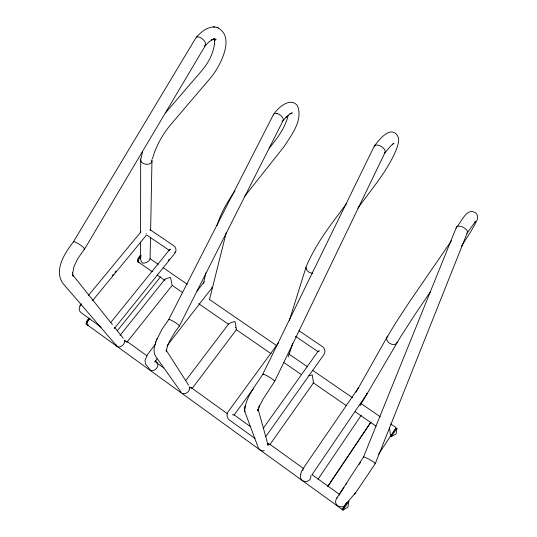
<?xml version="1.0" encoding="UTF-8"?>
<svg xmlns="http://www.w3.org/2000/svg" width="537" height="537" viewBox="0 0 537 537"><rect width="100%" height="100%" fill="white"/><g stroke="black" fill="none" stroke-linecap="round" stroke-linejoin="round"><path stroke-width="0.81" d="M150.501 237.341L150.085 258.975C149.071 261.714 145.681 263.07 142.97 263.258L141.197 261.559L140.54 258.74L140.56 241.999M140.573 232.796L140.681 159.986A5.639 3.813 9.3 0 0 146.413 164.295A5.732 3.88 9.3 0 0 151.964 160.805L150.629 230.688M164.584 280.079L166 278.643L170.491 277.401L172.182 285.395L126.819 342.371M170.216 249.316L169.853 249.383M189.561 386.774C190.628 390.641 186.03 395.004 182.258 393.366M140.54 258.74L140.842 256.995M396.621 428.62L396.93 428.211L396.105 433.903L391.366 436.561M348.291 501.934L348.842 501.162L347.936 507.129L342.915 510.15L343.586 509.049M374.175 146.333L262.761 374.323C255.76 385.445 245.993 396.575 244.697 410.08M245.08 405.844L244.583 409.04L244.899 411.805L257.988 446.999A5.175 5.081 -70.9 0 0 264.204 450.644M214.505 43.752C213.296 53.398 208.618 62.326 202.536 69.797L165.49 112.864M140.862 158.992L142.486 152.125M300.921 474.252C297.76 483.146 311.702 484.26 310.903 475.332M300.653 474.037L301.868 470.768L304.727 466.217L358.515 387.734M203.395 283.489L205.879 272.89M209.45 299.76L226.245 232.588M288.161 115.482C285.134 127.967 277.24 138.499 269.138 148.178M152.407 159.019C155.811 146.171 162.57 134.371 171.055 124.215L211.175 77.18C219.888 66.481 236.253 36.268 217.062 27.535M156.025 341.465C154.186 346.251 152.776 352.265 155.945 356.83L181.17 392.238M217.002 225.668C220.532 213.874 226.654 203.02 233.642 192.944M289.383 320.421L306.03 267.191M348.842 501.162L342.915 510.15M288.201 356.883L292.739 343.385M156.804 339.491L162.221 328.919L168.732 319.502L273.648 114.173M155.616 342.512L157.153 338.585M342.176 509.432L87.034 324.663M169.934 249.792L170.209 249.222M318.642 351.634L319.3 350.742L318.797 350.715M385.089 152.421L274.669 381.357L263.224 398.884L258.868 407.234L259.472 405.938L257.82 410.912L258.069 409.214L258.109 410.08M345.989 503.411L344.573 505.901M461.491 246.087C466.781 237.817 472.385 229.682 476.735 220.861C478.125 218.485 477.89 215.176 475.963 213.149C466.754 206.356 461.29 222.748 456.403 227.285L363.522 456.953L336.665 498.356C331.826 505.941 344.472 510.862 346.821 502.478M174.706 252.417L174.988 251.88M356.004 392.171L387.204 336.887L396.031 322.368L409.254 302.21L451.436 240.764M396.93 428.211L391.225 436.803M359.998 405.818L400.005 337.793L414.497 315.226L430.58 291.531M390.587 423.854L396.118 427.653L395.662 428.392M205.611 45.128L84.665 248.906L77.865 258.418L73.938 266.714L72.529 274.078L72.522 272.756L73.126 276.186L72.663 274.796L112.347 324.596M302.935 470.372L303.251 469.855M342.438 508.989L342.096 509.553L342.344 509.197M395.172 429.144L395.662 428.385M312.145 474.533L367.14 393.614M394.554 430.097L395.185 429.13M378.652 454.107L390.54 436.084L389.567 428.157M393.843 431.171L394.574 430.063M393.097 432.298L393.876 431.124M339.357 494.329L343.989 487.354M345.841 484.562L346.768 483.172M359.28 464.344L360.669 462.25M392.359 433.406L393.138 432.238M343.821 507.022L344.62 505.82M327.912 486.18L370.973 422.001M327.839 486.368L370.839 422.277M391.688 434.413L392.413 433.332M343.163 508.009L343.881 506.935M391.124 435.252L391.748 434.326M318.005 479.279L361.226 415.276M342.633 508.794L343.23 507.908M390.708 435.856L391.191 435.145M342.264 509.324L342.707 508.68M269.863 444.649L313.467 382.868L312.286 374.974L308.809 375.712M265.674 436.729L323.986 354.48C325.758 352.017 324.932 348.305 322.462 346.627L299.008 330.752M390.782 435.749L390.419 436.245M263.513 427.922L317.944 351.513M80.563 305.996L80.899 305.54M234.105 192.313L235.025 191.044M234.078 415.094L253.263 388.741M278.502 342.828L228.138 411.704C226.299 414.202 226.735 418.101 229.306 419.941L255.028 438.501M357.884 208.215C371.497 189.091 387.627 171.122 396.501 149.078C397.789 144.842 400.24 139.64 397.427 135.485C390.292 125.188 378.833 140.11 374.678 145.621M346.808 203.308L330.94 224.587C321.421 237.562 312.803 251.316 306.399 266.11A5.947 4.397 21.2 0 0 306.05 268.372M156.911 358.79L154.904 362.2L155.139 360.992M185.789 380.471L228.816 323.704L231.729 322.354L235.072 321.603L236.508 329.57L192.179 388.452L191.85 387.936L189.756 387.788M244.697 196.28L283.898 146.796C291.383 135.25 303.452 119.973 297.391 105.614C290.295 96.808 278.643 107.286 274.132 113.616M167.255 345.466L211.477 288.517M344.472 505.713L355.977 492.295L375.289 463.606L467.344 232.655L475.654 221.291L474.46 222.419M155.609 344.009L147.668 354.279L145.03 360.226L145.48 363.972L150.709 370.517M196.945 291.141L203.657 282.549M120.006 335.437L164.617 279.636M117.194 330.92L160.603 276.797M168.128 260.646L169.175 259.351M114.314 328.577L174.908 253.222C176.754 250.974 176.17 247.315 173.753 245.718L149.951 229.614M110.635 322.656L169.343 249.967M112.28 275.669L113.341 274.367M114.945 272.427L116.012 271.131M92.458 300.754L146.379 235.213M81.483 303.814C78.818 306.016 78.14 310.561 81.147 312.762L101.211 327.234M88.383 295.464L140.922 231.883M354.46 494.094L355.561 492.825M336.665 498.356L337.565 497.329M205.121 45.726L208.886 41.98L212.665 39.416L211.612 39.933L214.847 38.886L213.545 39.053L216.096 39.436L214.74 39.181M196.367 37.207C201.744 31.274 209.826 24.581 218.425 27.783M392.675 144.131L393.95 143.251L391.392 145.212L384.573 153.119A6.256 3.316 31.9 0 0 381.619 146.682A6.256 3.316 31.9 0 0 374.188 146.333M313.467 382.868L313.259 382.472M291.081 113.428L292.256 112.817L289.403 114.347L286.073 117.214L286.691 116.522L283.167 120.476L179.392 325.952L174.76 332.369L169.544 341.257L167.208 346.573L167.598 345.519L166.275 351.305L166.322 349.876L166.43 351.138M267.916 444.616L268.493 444.435M289.792 113.669L291.786 113.569M267.681 443.77L268.305 443.743M258.122 409.16L267.849 444.3L270.057 444.435M268.621 443.824L269.245 443.904M124.483 340.612L125.175 340.659M124.524 341.042L127.235 341.592L146.89 355.749M190.662 387.432L191.716 387.768M213.276 26.85L214.599 27.092M147.138 235.307L169.598 250.564M295.35 336.256L318.079 351.701M150.038 258.7L158.334 264.392M163.174 267.715L187.366 284.328M209.484 299.512L276.535 345.546M288.973 354.091L307.641 366.905M312.474 370.228L352.567 397.756M360.864 403.448L380.216 416.739M152.414 271.749L138.613 262.217A4.699 1.712 -54.6 0 1 138.512 259.68A4.699 1.712 -54.6 0 1 141.124 255.766M157.247 275.085L164.839 280.327M172.431 285.563L182.781 292.712M198.65 303.673L228.326 324.16M235.918 329.403L271.111 353.702M283.529 362.274L301.472 374.665M313.205 382.767L346.331 405.636M355.299 411.832L376.001 426.123M233.186 415.034L232.642 414.739L233.139 414.551M234.172 414.92L250.329 426.532M157.086 363.086L163.879 367.979M191.736 388.036L227.748 413.967M269.876 444.3L303.855 468.767M312.01 474.634L339.189 494.208M204.322 46.028A6.122 2.987 41.2 0 0 203.214 39.651A6.122 2.987 41.2 0 0 195.898 37.832L73.482 241.724C65.078 252.726 53.707 269.587 62.748 283.2L116.959 346.197L118.811 347.137C122.067 346.795 125.376 343.505 124.685 340.096M156.697 362.556C160.375 365.818 154.522 372.302 150.528 370.382M214.109 39.1L215.303 40.228L214.31 39.275M114.421 327.187L123.235 338.196M116.959 346.197L115.71 344.378M155.663 360.763L157.375 363.113M166.121 350.084L188.621 385.23M235.468 327.456L235.615 327.798M213.887 38.825L214.659 41.074L214.384 39.852L214.511 44.027M339.465 494.483L339.666 495.141M244.778 410.745L244.899 411.805M127.235 341.592L127.262 341.955M87.356 324.382A4.961 1.812 -52.2 0 1 86.222 322.583A4.961 1.812 -52.2 0 1 89.095 318.038M88.048 324.878A4.961 1.806 -52.2 0 1 86.913 323.086A4.961 1.806 -52.2 0 1 89.793 318.542M88.048 324.818A4.893 1.779 -52.2 0 1 86.934 323.052A4.893 1.779 -52.2 0 1 89.766 318.569M139.217 258.673A4.101 1.497 -54.6 0 1 139.761 257.767A4.054 1.477 -54.6 0 0 139.284 258.626M138.365 261.881A4.766 1.739 -54.6 0 1 137.573 259.747A4.766 1.739 -54.6 0 1 140.385 255.303M139.049 262.358A4.766 1.739 -54.6 0 1 138.257 260.223A4.766 1.739 -54.6 0 1 141.077 255.773M146.165 234.219A3.148 1.188 -55.3 0 1 146.218 233.689M73.656 242.133A6.659 0.953 33.3 0 1 79.899 244.711A6.659 0.953 33.3 0 1 83.846 248.946M151.662 159.851A5.639 3.813 9.3 0 1 151.884 160.872M140.573 159.919A5.732 3.88 9.3 0 1 140.754 158.925M204.188 282.214A4.92 0.98 37.7 0 1 204.429 281.764M211.726 287.04A4.92 0.98 37.7 0 1 211.726 287.973M168.853 319.824A6.222 0.826 31.4 0 1 174.384 321.952A6.222 0.826 31.4 0 1 179.116 326.033M281.891 121.315A5.665 2.799 35.7 0 0 283.18 118.791A5.739 2.833 35.7 0 0 277.112 113.529M273.581 115.019A5.665 2.799 35.7 0 1 277.199 113.602M267.849 444.3A5.175 5.081 -70.9 0 1 268.017 445.636M262.942 374.705A6.914 0.926 31 0 1 268.876 376.846A6.914 0.926 31 0 1 274.407 381.478M312.547 273.212A5.853 4.323 21.2 0 1 306.05 268.372M363.636 457.235A6.746 0.718 29.4 0 1 369.818 459.685A6.746 0.718 29.4 0 1 374.96 463.632M467.499 231.877A6.048 2.947 26.3 0 1 466.828 233.259M467.492 231.87A6.129 2.987 26.3 0 0 461.659 226.661A6.048 2.947 26.3 0 0 456.269 228.071M397.252 342.062A5.719 4.074 30.3 0 1 389.667 343.324A5.719 4.074 30.3 0 1 387.969 336.122M367.1 393.252A5.229 1.067 34.9 0 1 366.355 393.728M358.568 388.103A5.229 1.067 34.9 0 1 358.756 387.56"/></g></svg>
